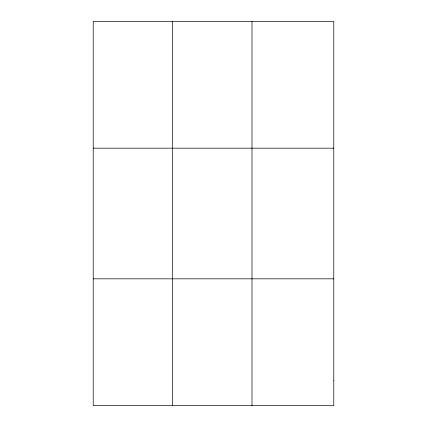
<?xml version="1.0" encoding="UTF-8"?>
<svg xmlns="http://www.w3.org/2000/svg" width="427" height="427" viewBox="0 0 427 427"><rect width="100%" height="100%" fill="white"/><g stroke="black" fill="none" stroke-linecap="round" stroke-linejoin="round"><path stroke-width="0.64" d="M172.604 21.35L172.604 405.65M251.989 21.35L251.989 405.65M93.214 148.169L333.786 148.169M93.214 278.831L333.786 278.831M333.786 380.286L333.786 405.65L93.214 405.65L93.214 21.35L333.786 21.35L333.786 380.286"/></g></svg>
